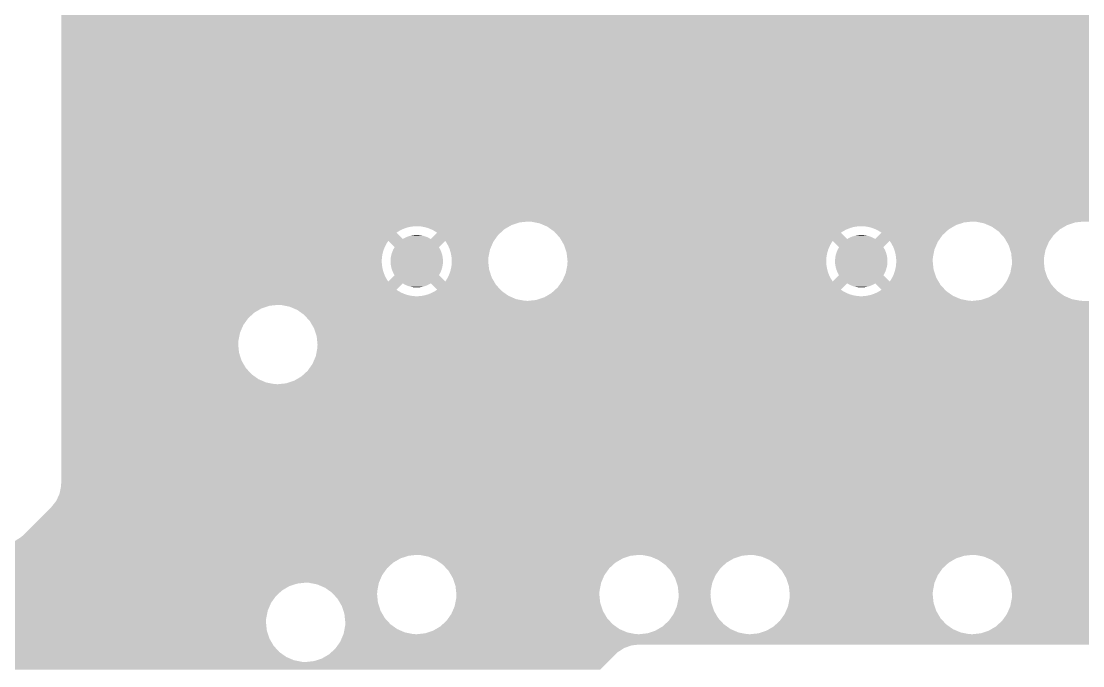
# Model space of a CAD drawing. Extents: x 295 to 953, y 10 to 290.
# Drawn here: x 614.19 to 642.09, y 167.41 to 184.35 of the extents above; entities that cross this region are included whole.
import ezdxf

# ---------------------------------------------------------------- set-up
doc = ezdxf.new("R2010")
doc.units = 0
doc.header["$LTSCALE"] = 5
doc.header["$MEASUREMENT"] = 0
doc.layers.add('PWR', color=7, linetype='CONTINUOUS')

msp = doc.modelspace()

# ---------------------------------------------------------------- linework, layer by layer
at = {"layer": 'PWR'}
for points in [[(615.24, 179.087), (615.24, 185.034), (677.019, 179.087), (677.019, 185.034)], [(615.24, 179.064), (615.24, 179.087), (627.289, 179.064), (627.508, 179.087)], [(615.24, 178.995), (615.24, 179.064), (627.08, 178.995), (627.289, 179.064)], [(615.24, 178.964), (615.24, 178.995), (627.027, 178.964), (627.08, 178.995)], [(615.24, 178.96), (615.24, 178.964), (624.502, 178.96), (624.567, 178.964)], [(615.24, 178.952), (615.24, 178.96), (624.437, 178.952), (624.502, 178.96)], [(615.24, 178.939), (615.24, 178.952), (624.372, 178.939), (624.437, 178.952)], [(615.24, 178.921), (615.24, 178.939), (624.309, 178.921), (624.372, 178.939)], [(615.24, 178.899), (615.24, 178.921), (624.248, 178.899), (624.309, 178.921)], [(615.24, 178.873), (615.24, 178.899), (624.187, 178.873), (624.248, 178.899)], [(615.24, 178.842), (615.24, 178.873), (624.129, 178.842), (624.187, 178.873)], [(624.633, 178.963), (624.567, 178.964), (627.026, 178.963), (627.027, 178.964)], [(624.698, 178.958), (624.633, 178.963), (627.016, 178.958), (627.026, 178.963)], [(624.763, 178.947), (624.698, 178.958), (626.999, 178.947), (627.016, 178.958)], [(624.827, 178.933), (624.763, 178.947), (626.973, 178.933), (626.999, 178.947)], [(624.889, 178.913), (624.827, 178.933), (626.94, 178.913), (626.973, 178.933)], [(624.95, 178.89), (624.889, 178.913), (626.9, 178.89), (626.94, 178.913)], [(624.963, 178.884), (624.95, 178.89), (626.889, 178.884), (626.9, 178.89)], [(625.01, 178.862), (624.963, 178.884), (626.865, 178.862), (626.889, 178.884)], [(627.6, 179.083), (627.508, 179.087), (639.154, 179.083), (639.192, 179.087)], [(627.698, 179.064), (627.6, 179.083), (638.973, 179.064), (639.154, 179.083)], [(627.816, 179.04), (627.698, 179.064), (638.902, 179.04), (638.973, 179.064)], [(627.923, 178.995), (627.816, 179.04), (638.764, 178.995), (638.902, 179.04)], [(627.994, 178.964), (627.923, 178.995), (638.711, 178.964), (638.764, 178.995)], [(628.003, 178.96), (627.994, 178.964), (636.186, 178.96), (636.251, 178.964)], [(628.019, 178.953), (628.003, 178.96), (636.132, 178.953), (636.186, 178.96)], [(628.021, 178.952), (628.019, 178.953), (636.121, 178.952), (636.132, 178.953)], [(628.039, 178.939), (628.021, 178.952), (636.056, 178.939), (636.121, 178.952)], [(628.064, 178.921), (628.039, 178.939), (635.993, 178.921), (636.056, 178.939)], [(628.095, 178.899), (628.064, 178.921), (635.932, 178.899), (635.993, 178.921)], [(628.132, 178.873), (628.095, 178.899), (635.871, 178.873), (635.932, 178.899)], [(628.175, 178.842), (628.132, 178.873), (635.813, 178.842), (635.871, 178.873)], [(636.317, 178.963), (636.251, 178.964), (638.71, 178.963), (638.711, 178.964)], [(636.382, 178.958), (636.317, 178.963), (638.7, 178.958), (638.71, 178.963)], [(636.447, 178.947), (636.382, 178.958), (638.683, 178.947), (638.7, 178.958)], [(636.511, 178.933), (636.447, 178.947), (638.657, 178.933), (638.683, 178.947)], [(636.573, 178.913), (636.511, 178.933), (638.624, 178.913), (638.657, 178.933)], [(636.634, 178.89), (636.573, 178.913), (638.584, 178.89), (638.624, 178.913)], [(636.647, 178.884), (636.634, 178.89), (638.573, 178.884), (638.584, 178.89)], [(636.694, 178.862), (636.647, 178.884), (638.549, 178.862), (638.573, 178.884)], [(639.284, 179.083), (639.192, 179.087), (642.075, 179.083), (642.113, 179.087)], [(639.382, 179.064), (639.284, 179.083), (641.894, 179.064), (642.075, 179.083)], [(639.5, 179.04), (639.382, 179.064), (641.823, 179.04), (641.894, 179.064)], [(639.607, 178.995), (639.5, 179.04), (641.685, 178.995), (641.823, 179.04)], [(639.703, 178.953), (639.607, 178.995), (641.614, 178.953), (641.685, 178.995)], [(639.801, 178.884), (639.703, 178.953), (641.494, 178.884), (641.614, 178.953)], [(639.883, 178.826), (639.801, 178.884), (641.431, 178.826), (641.494, 178.884)], [(615.24, 178.808), (615.24, 178.842), (624.074, 178.808), (624.129, 178.842)], [(615.24, 178.793), (615.24, 178.808), (624.053, 178.793), (624.074, 178.808)], [(615.24, 178.627), (615.24, 178.793), (624.219, 178.627), (624.053, 178.793)], [(615.24, 178.579), (615.24, 178.627), (626.616, 178.579), (626.65, 178.627)], [(624.219, 178.627), (624.252, 178.647), (624.955, 178.627), (624.921, 178.647)], [(624.252, 178.647), (624.27, 178.655), (624.921, 178.647), (624.906, 178.655)], [(624.27, 178.655), (624.303, 178.672), (624.906, 178.655), (624.87, 178.672)], [(624.303, 178.672), (624.321, 178.68), (624.87, 178.672), (624.855, 178.68)], [(624.321, 178.68), (624.356, 178.694), (624.855, 178.68), (624.817, 178.694)], [(624.356, 178.694), (624.375, 178.699), (624.817, 178.694), (624.802, 178.699)], [(624.375, 178.699), (624.41, 178.71), (624.802, 178.699), (624.763, 178.71)], [(624.41, 178.71), (624.43, 178.715), (624.763, 178.71), (624.747, 178.715)], [(624.43, 178.715), (624.465, 178.723), (624.747, 178.715), (624.707, 178.723)], [(624.465, 178.723), (624.487, 178.726), (624.707, 178.723), (624.691, 178.726)], [(624.487, 178.726), (624.522, 178.73), (624.691, 178.726), (624.648, 178.73)], [(624.522, 178.73), (624.549, 178.732), (624.648, 178.73), (624.635, 178.732)], [(624.549, 178.732), (624.578, 178.734), (624.635, 178.732), (624.578, 178.734)], [(624.955, 178.627), (625.063, 178.735), (626.65, 178.627), (626.727, 178.735)], [(625.067, 178.829), (625.01, 178.862), (626.83, 178.829), (626.865, 178.862)], [(625.063, 178.735), (625.122, 178.793), (626.727, 178.735), (626.791, 178.793)], [(625.122, 178.793), (625.067, 178.829), (626.791, 178.793), (626.83, 178.829)], [(628.199, 178.826), (628.175, 178.842), (635.787, 178.826), (635.813, 178.842)], [(628.215, 178.808), (628.199, 178.826), (635.758, 178.808), (635.787, 178.826)], [(628.228, 178.793), (628.215, 178.808), (635.737, 178.793), (635.758, 178.808)], [(628.348, 178.663), (628.228, 178.793), (635.867, 178.663), (635.737, 178.793)], [(628.369, 178.627), (628.348, 178.663), (635.903, 178.627), (635.867, 178.663)], [(628.397, 178.579), (628.369, 178.627), (638.3, 178.579), (638.334, 178.627)], [(635.903, 178.627), (635.936, 178.647), (636.639, 178.627), (636.605, 178.647)], [(635.936, 178.647), (635.954, 178.655), (636.605, 178.647), (636.59, 178.655)], [(635.954, 178.655), (635.987, 178.672), (636.59, 178.655), (636.554, 178.672)], [(635.987, 178.672), (636.005, 178.68), (636.554, 178.672), (636.539, 178.68)], [(636.005, 178.68), (636.04, 178.694), (636.539, 178.68), (636.501, 178.694)], [(636.04, 178.694), (636.059, 178.699), (636.501, 178.694), (636.486, 178.699)], [(636.059, 178.699), (636.094, 178.71), (636.486, 178.699), (636.447, 178.71)], [(636.094, 178.71), (636.114, 178.715), (636.447, 178.71), (636.431, 178.715)], [(636.114, 178.715), (636.149, 178.723), (636.431, 178.715), (636.391, 178.723)], [(636.149, 178.723), (636.171, 178.726), (636.391, 178.723), (636.375, 178.726)], [(636.171, 178.726), (636.206, 178.73), (636.375, 178.726), (636.332, 178.73)], [(636.206, 178.73), (636.233, 178.732), (636.332, 178.73), (636.319, 178.732)], [(636.233, 178.732), (636.262, 178.734), (636.319, 178.732), (636.262, 178.734)], [(636.639, 178.627), (636.747, 178.735), (638.334, 178.627), (638.411, 178.735)], [(636.751, 178.829), (636.694, 178.862), (638.514, 178.829), (638.549, 178.862)], [(636.747, 178.735), (636.806, 178.793), (638.411, 178.735), (638.475, 178.793)], [(636.806, 178.793), (636.751, 178.829), (638.475, 178.793), (638.514, 178.829)], [(639.966, 178.735), (639.883, 178.826), (641.332, 178.735), (641.431, 178.826)], [(640.032, 178.663), (639.966, 178.735), (641.281, 178.663), (641.332, 178.735)], [(640.095, 178.555), (640.032, 178.663), (641.204, 178.555), (641.281, 178.663)], [(615.24, 178.524), (615.24, 178.579), (623.802, 178.524), (623.838, 178.579)], [(615.24, 178.467), (615.24, 178.524), (623.77, 178.467), (623.802, 178.524)], [(615.24, 178.407), (615.24, 178.467), (623.742, 178.407), (623.77, 178.467)], [(615.24, 178.346), (615.24, 178.407), (623.718, 178.346), (623.742, 178.407)], [(615.24, 178.284), (615.24, 178.346), (623.699, 178.284), (623.718, 178.346)], [(624.004, 178.412), (623.838, 178.579), (625.17, 178.412), (625.336, 178.579)], [(623.935, 178.267), (623.952, 178.312), (625.24, 178.267), (625.222, 178.312)], [(623.952, 178.312), (623.956, 178.32), (625.222, 178.312), (625.219, 178.32)], [(623.956, 178.32), (623.976, 178.363), (625.219, 178.32), (625.198, 178.363)], [(623.976, 178.363), (623.981, 178.371), (625.198, 178.363), (625.194, 178.371)], [(623.981, 178.371), (624.004, 178.412), (625.194, 178.371), (625.17, 178.412)], [(625.352, 178.555), (625.336, 178.579), (626.599, 178.555), (626.616, 178.579)], [(625.362, 178.541), (625.352, 178.555), (626.593, 178.541), (626.599, 178.555)], [(625.395, 178.484), (625.362, 178.541), (626.569, 178.484), (626.593, 178.541)], [(625.425, 178.426), (625.395, 178.484), (626.544, 178.426), (626.569, 178.484)], [(625.45, 178.365), (625.425, 178.426), (626.518, 178.365), (626.544, 178.426)], [(625.454, 178.352), (625.45, 178.365), (626.512, 178.352), (626.518, 178.365)], [(625.47, 178.303), (625.454, 178.352), (626.502, 178.303), (626.512, 178.352)], [(628.429, 178.524), (628.397, 178.579), (635.486, 178.524), (635.522, 178.579)], [(628.459, 178.473), (628.429, 178.524), (635.457, 178.473), (635.486, 178.524)], [(628.461, 178.467), (628.459, 178.473), (635.454, 178.467), (635.457, 178.473)], [(628.48, 178.407), (628.461, 178.467), (635.426, 178.407), (635.454, 178.467)], [(628.501, 178.346), (628.48, 178.407), (635.402, 178.346), (635.426, 178.407)], [(628.521, 178.284), (628.501, 178.346), (635.383, 178.284), (635.402, 178.346)], [(635.688, 178.412), (635.522, 178.579), (636.854, 178.412), (637.02, 178.579)], [(635.619, 178.267), (635.636, 178.312), (636.924, 178.267), (636.906, 178.312)], [(635.636, 178.312), (635.64, 178.32), (636.906, 178.312), (636.903, 178.32)], [(635.64, 178.32), (635.66, 178.363), (636.903, 178.32), (636.882, 178.363)], [(635.66, 178.363), (635.665, 178.371), (636.882, 178.363), (636.878, 178.371)], [(635.665, 178.371), (635.688, 178.412), (636.878, 178.371), (636.854, 178.412)], [(637.036, 178.555), (637.02, 178.579), (638.283, 178.555), (638.3, 178.579)], [(637.046, 178.541), (637.036, 178.555), (638.277, 178.541), (638.283, 178.555)], [(637.079, 178.484), (637.046, 178.541), (638.253, 178.484), (638.277, 178.541)], [(637.109, 178.426), (637.079, 178.484), (638.228, 178.426), (638.253, 178.484)], [(637.134, 178.365), (637.109, 178.426), (638.202, 178.365), (638.228, 178.426)], [(637.138, 178.352), (637.134, 178.365), (638.196, 178.352), (638.202, 178.365)], [(637.154, 178.303), (637.138, 178.352), (638.186, 178.303), (638.196, 178.352)], [(640.143, 178.473), (640.095, 178.555), (641.169, 178.473), (641.204, 178.555)], [(640.183, 178.352), (640.143, 178.473), (641.117, 178.352), (641.169, 178.473)], [(640.212, 178.263), (640.183, 178.352), (641.1, 178.263), (641.117, 178.352)], [(615.24, 178.22), (615.24, 178.284), (623.684, 178.22), (623.699, 178.284)], [(615.24, 178.155), (615.24, 178.22), (623.674, 178.155), (623.684, 178.22)], [(615.24, 178.09), (615.24, 178.155), (623.668, 178.09), (623.674, 178.155)], [(615.24, 178.024), (615.24, 178.09), (623.667, 178.024), (623.668, 178.09)], [(623.898, 178.044), (623.9, 178.092), (625.277, 178.044), (625.275, 178.092)], [(623.9, 177.997), (623.898, 178.044), (625.275, 177.997), (625.277, 178.044)], [(623.9, 178.092), (623.901, 178.101), (625.275, 178.092), (625.274, 178.101)], [(623.901, 178.101), (623.906, 178.148), (625.274, 178.101), (625.268, 178.148)], [(623.906, 178.148), (623.908, 178.157), (625.268, 178.148), (625.267, 178.157)], [(623.908, 178.157), (623.917, 178.204), (625.267, 178.157), (625.258, 178.204)], [(623.917, 178.204), (623.919, 178.213), (625.258, 178.204), (625.256, 178.213)], [(623.919, 178.213), (623.932, 178.259), (625.256, 178.213), (625.242, 178.259)], [(623.932, 178.259), (623.935, 178.267), (625.242, 178.259), (625.24, 178.267)], [(625.486, 178.239), (625.47, 178.303), (626.49, 178.239), (626.502, 178.303)], [(625.498, 178.175), (625.486, 178.239), (626.477, 178.175), (626.49, 178.239)], [(625.502, 178.136), (625.498, 178.175), (626.47, 178.136), (626.477, 178.175)], [(625.505, 178.11), (625.502, 178.136), (626.468, 178.11), (626.47, 178.136)], [(625.507, 178.044), (625.505, 178.11), (626.466, 178.044), (626.468, 178.11)], [(625.506, 177.999), (625.507, 178.044), (626.47, 177.999), (626.466, 178.044)], [(628.528, 178.263), (628.521, 178.284), (635.378, 178.263), (635.383, 178.284)], [(628.532, 178.22), (628.528, 178.263), (635.368, 178.22), (635.378, 178.263)], [(628.539, 178.155), (628.532, 178.22), (635.358, 178.155), (635.368, 178.22)], [(628.546, 178.09), (628.539, 178.155), (635.352, 178.09), (635.358, 178.155)], [(628.551, 178.044), (628.546, 178.09), (635.352, 178.044), (635.352, 178.09)], [(628.55, 178.024), (628.551, 178.044), (635.351, 178.024), (635.352, 178.044)], [(635.582, 178.044), (635.584, 178.092), (636.961, 178.044), (636.959, 178.092)], [(635.584, 177.997), (635.582, 178.044), (636.959, 177.997), (636.961, 178.044)], [(635.584, 178.092), (635.585, 178.101), (636.959, 178.092), (636.958, 178.101)], [(635.585, 178.101), (635.59, 178.148), (636.958, 178.101), (636.952, 178.148)], [(635.59, 178.148), (635.592, 178.157), (636.952, 178.148), (636.951, 178.157)], [(635.592, 178.157), (635.601, 178.204), (636.951, 178.157), (636.942, 178.204)], [(635.601, 178.204), (635.603, 178.213), (636.942, 178.204), (636.94, 178.213)], [(635.603, 178.213), (635.616, 178.259), (636.94, 178.213), (636.926, 178.259)], [(635.616, 178.259), (635.619, 178.267), (636.926, 178.259), (636.924, 178.267)], [(637.17, 178.239), (637.154, 178.303), (638.174, 178.239), (638.186, 178.303)], [(637.182, 178.175), (637.17, 178.239), (638.161, 178.175), (638.174, 178.239)], [(637.186, 178.136), (637.182, 178.175), (638.154, 178.136), (638.161, 178.175)], [(637.189, 178.11), (637.186, 178.136), (638.152, 178.11), (638.154, 178.136)], [(637.191, 178.044), (637.189, 178.11), (638.15, 178.044), (638.152, 178.11)], [(637.19, 177.999), (637.191, 178.044), (638.154, 177.999), (638.15, 178.044)], [(640.225, 178.136), (640.212, 178.263), (641.075, 178.136), (641.1, 178.263)], [(640.235, 178.044), (640.225, 178.136), (641.071, 178.044), (641.075, 178.136)], [(640.231, 177.952), (640.235, 178.044), (641.08, 177.952), (641.071, 178.044)], [(615.24, 177.959), (615.24, 178.024), (623.671, 177.959), (623.667, 178.024)], [(615.24, 177.894), (615.24, 177.959), (623.68, 177.894), (623.671, 177.959)], [(615.24, 177.829), (615.24, 177.894), (623.693, 177.829), (623.68, 177.894)], [(615.24, 177.766), (615.24, 177.829), (623.71, 177.766), (623.693, 177.829)], [(615.24, 177.704), (615.24, 177.766), (623.732, 177.704), (623.71, 177.766)], [(623.9, 177.988), (623.9, 177.997), (625.274, 177.988), (625.275, 177.997)], [(623.906, 177.94), (623.9, 177.988), (625.269, 177.94), (625.274, 177.988)], [(623.907, 177.931), (623.906, 177.94), (625.267, 177.931), (625.269, 177.94)], [(623.917, 177.885), (623.907, 177.931), (625.258, 177.885), (625.267, 177.931)], [(623.919, 177.876), (623.917, 177.885), (625.255, 177.876), (625.258, 177.885)], [(623.932, 177.83), (623.919, 177.876), (625.242, 177.83), (625.255, 177.876)], [(623.935, 177.821), (623.932, 177.83), (625.239, 177.821), (625.242, 177.83)], [(623.952, 177.777), (623.935, 177.821), (625.223, 177.777), (625.239, 177.821)], [(623.956, 177.768), (623.952, 177.777), (625.219, 177.768), (625.223, 177.777)], [(623.976, 177.725), (623.956, 177.768), (625.198, 177.725), (625.219, 177.768)], [(625.456, 177.742), (625.476, 177.805), (626.516, 177.742), (626.495, 177.805)], [(625.476, 177.805), (625.48, 177.825), (626.495, 177.805), (626.489, 177.825)], [(625.48, 177.825), (625.491, 177.869), (626.489, 177.825), (626.484, 177.869)], [(625.491, 177.869), (625.501, 177.934), (626.484, 177.869), (626.477, 177.934)], [(625.501, 177.934), (625.506, 177.999), (626.477, 177.934), (626.47, 177.999)], [(628.505, 177.736), (628.51, 177.766), (635.405, 177.736), (635.394, 177.766)], [(628.51, 177.766), (628.523, 177.829), (635.394, 177.766), (635.377, 177.829)], [(628.523, 177.829), (628.535, 177.894), (635.377, 177.829), (635.364, 177.894)], [(628.535, 177.894), (628.547, 177.952), (635.364, 177.894), (635.356, 177.952)], [(628.547, 177.959), (628.55, 178.024), (635.355, 177.959), (635.351, 178.024)], [(628.547, 177.952), (628.547, 177.959), (635.356, 177.952), (635.355, 177.959)], [(635.584, 177.988), (635.584, 177.997), (636.958, 177.988), (636.959, 177.997)], [(635.59, 177.94), (635.584, 177.988), (636.953, 177.94), (636.958, 177.988)], [(635.591, 177.931), (635.59, 177.94), (636.951, 177.931), (636.953, 177.94)], [(635.601, 177.885), (635.591, 177.931), (636.942, 177.885), (636.951, 177.931)], [(635.603, 177.876), (635.601, 177.885), (636.939, 177.876), (636.942, 177.885)], [(635.616, 177.83), (635.603, 177.876), (636.926, 177.83), (636.939, 177.876)], [(635.619, 177.821), (635.616, 177.83), (636.923, 177.821), (636.926, 177.83)], [(635.636, 177.777), (635.619, 177.821), (636.907, 177.777), (636.923, 177.821)], [(635.64, 177.768), (635.636, 177.777), (636.903, 177.768), (636.907, 177.777)], [(635.66, 177.725), (635.64, 177.768), (636.882, 177.725), (636.903, 177.768)], [(637.14, 177.742), (637.16, 177.805), (638.2, 177.742), (638.179, 177.805)], [(637.16, 177.805), (637.164, 177.825), (638.179, 177.805), (638.173, 177.825)], [(637.164, 177.825), (637.175, 177.869), (638.173, 177.825), (638.168, 177.869)], [(637.175, 177.869), (637.185, 177.934), (638.168, 177.869), (638.161, 177.934)], [(637.185, 177.934), (637.19, 177.999), (638.161, 177.934), (638.154, 177.999)], [(640.189, 177.736), (640.206, 177.825), (641.123, 177.736), (641.094, 177.825)], [(640.206, 177.825), (640.231, 177.952), (641.094, 177.825), (641.08, 177.952)], [(615.24, 177.644), (615.24, 177.704), (623.759, 177.644), (623.732, 177.704)], [(615.24, 177.586), (615.24, 177.644), (623.789, 177.586), (623.759, 177.644)], [(615.24, 177.531), (615.24, 177.586), (623.824, 177.531), (623.789, 177.586)], [(615.24, 177.51), (615.24, 177.531), (623.838, 177.51), (623.824, 177.531)], [(615.24, 177.461), (615.24, 177.51), (626.648, 177.461), (626.62, 177.51)], [(623.838, 177.51), (624.004, 177.676), (625.336, 177.51), (625.17, 177.676)], [(623.98, 177.717), (623.976, 177.725), (625.194, 177.717), (625.198, 177.725)], [(624.004, 177.676), (623.98, 177.717), (625.17, 177.676), (625.194, 177.717)], [(625.336, 177.51), (625.373, 177.565), (626.62, 177.51), (626.587, 177.565)], [(625.373, 177.565), (625.401, 177.616), (626.587, 177.565), (626.558, 177.616)], [(625.401, 177.616), (625.405, 177.622), (626.558, 177.616), (626.556, 177.622)], [(625.405, 177.622), (625.433, 177.681), (626.556, 177.622), (626.536, 177.681)], [(625.433, 177.681), (625.456, 177.742), (626.536, 177.681), (626.516, 177.742)], [(628.366, 177.461), (628.401, 177.51), (638.332, 177.461), (638.304, 177.51)], [(628.401, 177.51), (628.415, 177.531), (635.522, 177.51), (635.508, 177.531)], [(628.415, 177.531), (628.417, 177.534), (635.508, 177.531), (635.506, 177.534)], [(628.417, 177.534), (628.44, 177.586), (635.506, 177.534), (635.473, 177.586)], [(628.44, 177.586), (628.465, 177.644), (635.473, 177.586), (635.443, 177.644)], [(628.465, 177.644), (628.491, 177.704), (635.443, 177.644), (635.416, 177.704)], [(628.491, 177.704), (628.505, 177.736), (635.416, 177.704), (635.405, 177.736)], [(635.522, 177.51), (635.688, 177.676), (637.02, 177.51), (636.854, 177.676)], [(635.664, 177.717), (635.66, 177.725), (636.878, 177.717), (636.882, 177.725)], [(635.688, 177.676), (635.664, 177.717), (636.854, 177.676), (636.878, 177.717)], [(637.02, 177.51), (637.057, 177.565), (638.304, 177.51), (638.271, 177.565)], [(637.057, 177.565), (637.085, 177.616), (638.271, 177.565), (638.242, 177.616)], [(637.085, 177.616), (637.089, 177.622), (638.242, 177.616), (638.24, 177.622)], [(637.089, 177.622), (637.117, 177.681), (638.24, 177.622), (638.22, 177.681)], [(637.117, 177.681), (637.14, 177.742), (638.22, 177.681), (638.2, 177.742)], [(640.025, 177.425), (640.101, 177.534), (641.274, 177.425), (641.211, 177.534)], [(640.101, 177.534), (640.137, 177.616), (641.211, 177.534), (641.163, 177.616)], [(640.137, 177.616), (640.189, 177.736), (641.163, 177.616), (641.123, 177.736)], [(615.24, 177.295), (615.24, 177.461), (624.053, 177.295), (624.219, 177.461)], [(615.24, 177.259), (615.24, 177.295), (624.108, 177.259), (624.053, 177.295)], [(615.24, 177.227), (615.24, 177.259), (624.165, 177.227), (624.108, 177.259)], [(615.24, 177.199), (615.24, 177.227), (624.224, 177.199), (624.165, 177.227)], [(615.24, 177.175), (615.24, 177.199), (624.285, 177.175), (624.224, 177.199)], [(624.253, 177.442), (624.219, 177.461), (624.922, 177.442), (624.955, 177.461)], [(624.268, 177.433), (624.253, 177.442), (624.905, 177.433), (624.922, 177.442)], [(624.304, 177.416), (624.268, 177.433), (624.871, 177.416), (624.905, 177.433)], [(624.32, 177.409), (624.304, 177.416), (624.853, 177.409), (624.871, 177.416)], [(624.357, 177.395), (624.32, 177.409), (624.819, 177.395), (624.853, 177.409)], [(624.373, 177.389), (624.357, 177.395), (624.8, 177.389), (624.819, 177.395)], [(624.412, 177.378), (624.373, 177.389), (624.765, 177.378), (624.8, 177.389)], [(624.428, 177.374), (624.412, 177.378), (624.745, 177.374), (624.765, 177.378)], [(624.468, 177.366), (624.428, 177.374), (624.709, 177.366), (624.745, 177.374)], [(624.483, 177.363), (624.468, 177.366), (624.688, 177.363), (624.709, 177.366)], [(624.526, 177.358), (624.483, 177.363), (624.653, 177.358), (624.688, 177.363)], [(624.54, 177.357), (624.526, 177.358), (624.626, 177.357), (624.653, 177.358)], [(624.596, 177.355), (624.54, 177.357), (624.596, 177.355), (624.626, 177.357)], [(624.927, 177.189), (624.987, 177.216), (626.921, 177.189), (626.884, 177.216)], [(624.991, 177.425), (624.955, 177.461), (626.669, 177.425), (626.648, 177.461)], [(624.987, 177.216), (625.045, 177.246), (626.884, 177.216), (626.841, 177.246)], [(625.122, 177.295), (624.991, 177.425), (626.788, 177.295), (626.669, 177.425)], [(625.045, 177.246), (625.072, 177.263), (626.841, 177.246), (626.818, 177.263)], [(625.072, 177.263), (625.101, 177.281), (626.818, 177.263), (626.801, 177.281)], [(625.101, 177.281), (625.122, 177.295), (626.801, 177.281), (626.788, 177.295)], [(628.076, 177.175), (628.117, 177.199), (635.969, 177.175), (635.908, 177.199)], [(628.117, 177.199), (628.127, 177.205), (635.908, 177.199), (635.895, 177.205)], [(628.127, 177.205), (628.151, 177.227), (635.895, 177.205), (635.849, 177.227)], [(628.151, 177.227), (628.186, 177.259), (635.849, 177.227), (635.792, 177.259)], [(628.186, 177.259), (628.226, 177.295), (635.792, 177.259), (635.737, 177.295)], [(628.226, 177.295), (628.29, 177.354), (635.737, 177.295), (635.796, 177.354)], [(628.29, 177.354), (628.366, 177.461), (635.796, 177.354), (635.903, 177.461)], [(635.937, 177.442), (635.903, 177.461), (636.606, 177.442), (636.639, 177.461)], [(635.952, 177.433), (635.937, 177.442), (636.589, 177.433), (636.606, 177.442)], [(635.988, 177.416), (635.952, 177.433), (636.555, 177.416), (636.589, 177.433)], [(636.004, 177.409), (635.988, 177.416), (636.537, 177.409), (636.555, 177.416)], [(636.041, 177.395), (636.004, 177.409), (636.503, 177.395), (636.537, 177.409)], [(636.057, 177.389), (636.041, 177.395), (636.484, 177.389), (636.503, 177.395)], [(636.096, 177.378), (636.057, 177.389), (636.449, 177.378), (636.484, 177.389)], [(636.112, 177.374), (636.096, 177.378), (636.429, 177.374), (636.449, 177.378)], [(636.152, 177.366), (636.112, 177.374), (636.393, 177.366), (636.429, 177.374)], [(636.167, 177.363), (636.152, 177.366), (636.372, 177.363), (636.393, 177.366)], [(636.21, 177.358), (636.167, 177.363), (636.337, 177.358), (636.372, 177.363)], [(636.224, 177.357), (636.21, 177.358), (636.31, 177.357), (636.337, 177.358)], [(636.28, 177.355), (636.224, 177.357), (636.28, 177.355), (636.31, 177.357)], [(636.611, 177.189), (636.671, 177.216), (638.605, 177.189), (638.568, 177.216)], [(636.675, 177.425), (636.639, 177.461), (638.353, 177.425), (638.332, 177.461)], [(636.671, 177.216), (636.729, 177.246), (638.568, 177.216), (638.525, 177.246)], [(636.806, 177.295), (636.675, 177.425), (638.472, 177.295), (638.353, 177.425)], [(636.729, 177.246), (636.756, 177.263), (638.525, 177.246), (638.502, 177.263)], [(636.756, 177.263), (636.785, 177.281), (638.502, 177.263), (638.485, 177.281)], [(636.785, 177.281), (636.806, 177.295), (638.485, 177.281), (638.472, 177.295)], [(639.692, 177.135), (639.811, 177.205), (641.603, 177.135), (641.504, 177.205)], [(639.811, 177.205), (639.874, 177.263), (641.504, 177.205), (641.423, 177.263)], [(639.874, 177.263), (639.974, 177.354), (641.423, 177.263), (641.339, 177.354)], [(639.974, 177.354), (640.025, 177.425), (641.339, 177.354), (641.274, 177.425)], [(615.24, 177.156), (615.24, 177.175), (624.348, 177.156), (624.285, 177.175)], [(615.24, 177.141), (615.24, 177.156), (624.412, 177.141), (624.348, 177.156)], [(615.24, 177.131), (615.24, 177.141), (624.477, 177.131), (624.412, 177.141)], [(615.24, 177.125), (615.24, 177.131), (624.542, 177.125), (624.477, 177.131)], [(615.24, 177.124), (615.24, 177.125), (624.607, 177.124), (624.542, 177.125)], [(615.24, 177.048), (615.24, 177.124), (627.2, 177.048), (627.023, 177.124)], [(615.24, 177.006), (615.24, 177.048), (627.416, 177.006), (627.2, 177.048)], [(615.24, 177.001), (615.24, 177.006), (627.508, 177.001), (627.416, 177.006)], [(615.24, 176.896), (615.24, 177.001), (677.019, 176.896), (677.019, 177.001)], [(624.607, 177.124), (624.673, 177.128), (627.023, 177.124), (627.014, 177.128)], [(624.673, 177.128), (624.726, 177.135), (627.014, 177.128), (626.998, 177.135)], [(624.726, 177.135), (624.738, 177.137), (626.998, 177.135), (626.996, 177.137)], [(624.738, 177.137), (624.802, 177.15), (626.996, 177.137), (626.977, 177.15)], [(624.802, 177.15), (624.865, 177.167), (626.977, 177.15), (626.952, 177.167)], [(624.865, 177.167), (624.927, 177.189), (626.952, 177.167), (626.921, 177.189)], [(627.508, 177.001), (627.546, 177.006), (639.192, 177.001), (639.1, 177.006)], [(627.546, 177.006), (627.728, 177.025), (639.1, 177.006), (639.003, 177.025)], [(627.728, 177.025), (627.798, 177.048), (639.003, 177.025), (638.884, 177.048)], [(627.798, 177.048), (627.937, 177.094), (638.884, 177.048), (638.778, 177.094)], [(627.937, 177.094), (627.989, 177.124), (638.778, 177.094), (638.707, 177.124)], [(627.989, 177.124), (627.991, 177.125), (636.291, 177.124), (636.226, 177.125)], [(627.991, 177.125), (628.001, 177.131), (636.226, 177.125), (636.161, 177.131)], [(628.001, 177.131), (628.018, 177.141), (636.161, 177.131), (636.096, 177.141)], [(628.018, 177.141), (628.043, 177.156), (636.096, 177.141), (636.032, 177.156)], [(628.043, 177.156), (628.076, 177.175), (636.032, 177.156), (635.969, 177.175)], [(636.291, 177.124), (636.357, 177.128), (638.707, 177.124), (638.698, 177.128)], [(636.357, 177.128), (636.41, 177.135), (638.698, 177.128), (638.682, 177.135)], [(636.41, 177.135), (636.422, 177.137), (638.682, 177.135), (638.68, 177.137)], [(636.422, 177.137), (636.486, 177.15), (638.68, 177.137), (638.661, 177.15)], [(636.486, 177.15), (636.549, 177.167), (638.661, 177.15), (638.636, 177.167)], [(636.549, 177.167), (636.611, 177.189), (638.636, 177.167), (638.605, 177.189)], [(639.192, 177.001), (639.23, 177.006), (642.113, 177.001), (642.021, 177.006)], [(639.23, 177.006), (639.412, 177.025), (642.021, 177.006), (641.924, 177.025)], [(639.412, 177.025), (639.482, 177.048), (641.924, 177.025), (641.805, 177.048)], [(639.482, 177.048), (639.621, 177.094), (641.805, 177.048), (641.699, 177.094)], [(639.621, 177.094), (639.692, 177.135), (641.699, 177.094), (641.603, 177.135)], [(615.24, 176.873), (615.24, 176.896), (620.717, 176.873), (620.936, 176.896)], [(615.24, 176.804), (615.24, 176.873), (620.507, 176.804), (620.717, 176.873)], [(615.24, 176.693), (615.24, 176.804), (620.317, 176.693), (620.507, 176.804)], [(615.24, 176.544), (615.24, 176.693), (620.155, 176.544), (620.317, 176.693)], [(621.028, 176.892), (620.936, 176.896), (677.019, 176.892), (677.019, 176.896)], [(621.244, 176.85), (621.028, 176.892), (677.019, 176.85), (677.019, 176.892)], [(621.447, 176.763), (621.244, 176.85), (677.019, 176.763), (677.019, 176.85)], [(621.626, 176.635), (621.447, 176.763), (677.019, 176.635), (677.019, 176.763)], [(621.775, 176.472), (621.626, 176.635), (677.019, 176.472), (677.019, 176.635)], [(615.24, 176.364), (615.24, 176.544), (620.027, 176.364), (620.155, 176.544)], [(615.24, 176.162), (615.24, 176.364), (619.94, 176.162), (620.027, 176.364)], [(621.887, 176.282), (621.775, 176.472), (677.019, 176.282), (677.019, 176.472)], [(615.24, 175.945), (615.24, 176.162), (619.897, 175.945), (619.94, 176.162)], [(621.956, 176.073), (621.887, 176.282), (677.019, 176.073), (677.019, 176.282)], [(615.24, 175.854), (615.24, 175.945), (619.893, 175.854), (619.897, 175.945)], [(615.24, 175.634), (615.24, 175.854), (619.917, 175.634), (619.893, 175.854)], [(621.979, 175.854), (621.956, 176.073), (677.019, 175.854), (677.019, 176.073)], [(621.975, 175.762), (621.979, 175.854), (677.019, 175.762), (677.019, 175.854)], [(615.24, 175.425), (615.24, 175.634), (619.985, 175.425), (619.917, 175.634)], [(621.845, 175.343), (621.932, 175.545), (677.019, 175.343), (677.019, 175.545)], [(621.932, 175.545), (621.975, 175.762), (677.019, 175.545), (677.019, 175.762)], [(615.24, 175.235), (615.24, 175.425), (620.097, 175.235), (619.985, 175.425)], [(621.718, 175.163), (621.845, 175.343), (677.019, 175.163), (677.019, 175.343)], [(615.24, 175.072), (615.24, 175.235), (620.246, 175.072), (620.097, 175.235)], [(615.24, 174.944), (615.24, 175.072), (620.425, 174.944), (620.246, 175.072)], [(621.365, 174.903), (621.555, 175.014), (677.019, 174.903), (677.019, 175.014)], [(621.555, 175.014), (621.718, 175.163), (677.019, 175.014), (677.019, 175.163)], [(615.24, 174.857), (615.24, 174.944), (620.628, 174.857), (620.425, 174.944)], [(615.24, 174.815), (615.24, 174.857), (620.844, 174.815), (620.628, 174.857)], [(615.24, 174.811), (615.24, 174.815), (620.936, 174.811), (620.844, 174.815)], [(615.24, 172.202), (615.24, 174.811), (677.019, 172.202), (677.019, 174.811)], [(620.936, 174.811), (621.155, 174.834), (677.019, 174.811), (677.019, 174.834)], [(621.155, 174.834), (621.365, 174.903), (677.019, 174.834), (677.019, 174.903)], [(615.236, 172.122), (615.24, 172.202), (677.019, 172.122), (677.019, 172.202)], [(615.109, 171.741), (615.195, 171.924), (677.019, 171.741), (677.019, 171.924)], [(615.195, 171.924), (615.236, 172.122), (677.019, 171.924), (677.019, 172.122)], [(614.983, 171.583), (615.109, 171.741), (677.019, 171.583), (677.019, 171.741)], [(614.253, 170.852), (614.983, 171.583), (677.019, 170.852), (677.019, 171.583)], [(614.024, 170.688), (614.194, 170.798), (677.019, 170.688), (677.019, 170.798)], [(614.194, 170.798), (614.253, 170.852), (677.019, 170.798), (677.019, 170.852)], [(603.544, 170.595), (603.544, 170.596), (677.019, 170.595), (677.019, 170.596)], [(603.63, 170.44), (603.544, 170.595), (677.019, 170.44), (677.019, 170.595)], [(613.634, 170.596), (613.834, 170.619), (677.019, 170.596), (677.019, 170.619)], [(613.834, 170.619), (614.024, 170.688), (677.019, 170.619), (677.019, 170.688)], [(603.669, 170.324), (603.63, 170.44), (677.019, 170.324), (677.019, 170.44)], [(603.676, 170.301), (603.669, 170.324), (624.368, 170.301), (624.587, 170.324)], [(603.699, 170.232), (603.676, 170.301), (624.159, 170.232), (624.368, 170.301)], [(603.699, 170.231), (603.699, 170.232), (624.157, 170.231), (624.159, 170.232)], [(603.711, 170.121), (603.699, 170.231), (623.968, 170.121), (624.157, 170.231)], [(624.679, 170.32), (624.587, 170.324), (630.391, 170.32), (630.429, 170.324)], [(624.777, 170.301), (624.679, 170.32), (630.21, 170.301), (630.391, 170.32)], [(624.895, 170.277), (624.777, 170.301), (630.139, 170.277), (630.21, 170.301)], [(625.002, 170.232), (624.895, 170.277), (630.001, 170.232), (630.139, 170.277)], [(625.098, 170.19), (625.002, 170.232), (629.93, 170.19), (630.001, 170.232)], [(630.521, 170.32), (630.429, 170.324), (633.312, 170.32), (633.35, 170.324)], [(630.619, 170.301), (630.521, 170.32), (633.131, 170.301), (633.312, 170.32)], [(630.737, 170.277), (630.619, 170.301), (633.06, 170.277), (633.131, 170.301)], [(630.844, 170.232), (630.737, 170.277), (632.922, 170.232), (633.06, 170.277)], [(630.94, 170.19), (630.844, 170.232), (632.851, 170.19), (632.922, 170.232)], [(633.442, 170.32), (633.35, 170.324), (639.154, 170.32), (639.192, 170.324)], [(633.54, 170.301), (633.442, 170.32), (638.973, 170.301), (639.154, 170.32)], [(633.658, 170.277), (633.54, 170.301), (638.902, 170.277), (638.973, 170.301)], [(633.765, 170.232), (633.658, 170.277), (638.764, 170.232), (638.902, 170.277)], [(633.861, 170.19), (633.765, 170.232), (638.693, 170.19), (638.764, 170.232)], [(639.284, 170.32), (639.192, 170.324), (644.996, 170.32), (645.034, 170.324)], [(639.382, 170.301), (639.284, 170.32), (644.815, 170.301), (644.996, 170.32)], [(639.5, 170.277), (639.382, 170.301), (644.744, 170.277), (644.815, 170.301)], [(639.607, 170.232), (639.5, 170.277), (644.606, 170.232), (644.744, 170.277)], [(639.703, 170.19), (639.607, 170.232), (644.535, 170.19), (644.606, 170.232)], [(603.723, 170.012), (603.711, 170.121), (623.849, 170.012), (623.968, 170.121)], [(603.719, 169.92), (603.721, 169.972), (623.769, 169.92), (623.806, 169.972)], [(603.721, 169.972), (603.723, 170.012), (623.806, 169.972), (623.849, 170.012)], [(625.196, 170.121), (625.098, 170.19), (629.81, 170.121), (629.93, 170.19)], [(625.278, 170.063), (625.196, 170.121), (629.747, 170.063), (629.81, 170.121)], [(625.361, 169.972), (625.278, 170.063), (629.648, 169.972), (629.747, 170.063)], [(625.427, 169.9), (625.361, 169.972), (629.597, 169.9), (629.648, 169.972)], [(631.038, 170.121), (630.94, 170.19), (632.731, 170.121), (632.851, 170.19)], [(631.12, 170.063), (631.038, 170.121), (632.668, 170.063), (632.731, 170.121)], [(631.203, 169.972), (631.12, 170.063), (632.569, 169.972), (632.668, 170.063)], [(631.269, 169.9), (631.203, 169.972), (632.518, 169.9), (632.569, 169.972)], [(633.959, 170.121), (633.861, 170.19), (638.573, 170.121), (638.693, 170.19)], [(634.041, 170.063), (633.959, 170.121), (638.51, 170.063), (638.573, 170.121)], [(634.124, 169.972), (634.041, 170.063), (638.411, 169.972), (638.51, 170.063)], [(634.19, 169.9), (634.124, 169.972), (638.36, 169.9), (638.411, 169.972)], [(639.801, 170.121), (639.703, 170.19), (644.415, 170.121), (644.535, 170.19)], [(639.883, 170.063), (639.801, 170.121), (644.352, 170.063), (644.415, 170.121)], [(639.966, 169.972), (639.883, 170.063), (644.253, 169.972), (644.352, 170.063)], [(640.032, 169.9), (639.966, 169.972), (644.202, 169.9), (644.253, 169.972)], [(603.629, 169.594), (603.676, 169.703), (623.593, 169.594), (623.64, 169.703)], [(603.676, 169.703), (603.693, 169.792), (623.64, 169.703), (623.678, 169.792)], [(603.693, 169.792), (603.719, 169.92), (623.678, 169.792), (623.769, 169.92)], [(625.49, 169.792), (625.427, 169.9), (629.52, 169.792), (629.597, 169.9)], [(625.538, 169.71), (625.49, 169.792), (629.485, 169.71), (629.52, 169.792)], [(625.578, 169.589), (625.538, 169.71), (629.433, 169.589), (629.485, 169.71)], [(631.332, 169.792), (631.269, 169.9), (632.441, 169.792), (632.518, 169.9)], [(631.38, 169.71), (631.332, 169.792), (632.406, 169.71), (632.441, 169.792)], [(631.42, 169.589), (631.38, 169.71), (632.354, 169.589), (632.406, 169.71)], [(634.253, 169.792), (634.19, 169.9), (638.283, 169.792), (638.36, 169.9)], [(634.301, 169.71), (634.253, 169.792), (638.248, 169.71), (638.283, 169.792)], [(634.341, 169.589), (634.301, 169.71), (638.196, 169.589), (638.248, 169.71)], [(640.095, 169.792), (640.032, 169.9), (644.125, 169.792), (644.202, 169.9)], [(640.143, 169.71), (640.095, 169.792), (644.09, 169.71), (644.125, 169.792)], [(640.183, 169.589), (640.143, 169.71), (644.038, 169.589), (644.09, 169.71)], [(603.461, 169.321), (603.51, 169.39), (620.972, 169.321), (621.047, 169.39)], [(603.51, 169.39), (603.589, 169.501), (621.047, 169.39), (621.236, 169.501)], [(603.589, 169.502), (603.619, 169.57), (621.238, 169.502), (621.447, 169.57)], [(603.589, 169.501), (603.589, 169.502), (621.236, 169.501), (621.238, 169.502)], [(603.619, 169.57), (603.629, 169.594), (621.447, 169.57), (621.666, 169.594)], [(621.758, 169.59), (621.666, 169.594), (623.591, 169.59), (623.593, 169.594)], [(621.76, 169.589), (621.758, 169.59), (623.591, 169.589), (623.591, 169.59)], [(621.974, 169.547), (621.76, 169.589), (623.583, 169.547), (623.591, 169.589)], [(622.177, 169.46), (621.974, 169.547), (623.566, 169.46), (623.583, 169.547)], [(622.3, 169.373), (622.177, 169.46), (623.549, 169.373), (623.566, 169.46)], [(625.607, 169.5), (625.578, 169.589), (629.416, 169.5), (629.433, 169.589)], [(625.62, 169.373), (625.607, 169.5), (629.391, 169.373), (629.416, 169.5)], [(631.449, 169.5), (631.42, 169.589), (632.337, 169.5), (632.354, 169.589)], [(631.462, 169.373), (631.449, 169.5), (632.312, 169.373), (632.337, 169.5)], [(634.37, 169.5), (634.341, 169.589), (638.179, 169.5), (638.196, 169.589)], [(634.383, 169.373), (634.37, 169.5), (638.154, 169.373), (638.179, 169.5)], [(640.212, 169.5), (640.183, 169.589), (644.021, 169.5), (644.038, 169.589)], [(640.225, 169.373), (640.212, 169.5), (643.996, 169.373), (644.021, 169.5)], [(603.11, 169.062), (603.299, 169.172), (620.757, 169.062), (620.836, 169.172)], [(603.299, 169.172), (603.374, 169.241), (620.836, 169.172), (620.885, 169.241)], [(603.374, 169.241), (603.461, 169.321), (620.885, 169.241), (620.972, 169.321)], [(622.357, 169.333), (622.3, 169.373), (623.547, 169.333), (623.549, 169.373)], [(622.404, 169.281), (622.357, 169.333), (623.545, 169.281), (623.547, 169.333)], [(622.506, 169.17), (622.404, 169.281), (623.556, 169.17), (623.545, 169.281)], [(622.569, 169.062), (622.506, 169.17), (623.568, 169.062), (623.556, 169.17)], [(625.601, 169.062), (625.626, 169.189), (629.41, 169.062), (629.396, 169.189)], [(625.63, 169.281), (625.62, 169.373), (629.387, 169.281), (629.391, 169.373)], [(625.626, 169.189), (625.63, 169.281), (629.396, 169.189), (629.387, 169.281)], [(631.443, 169.062), (631.468, 169.189), (632.331, 169.062), (632.317, 169.189)], [(631.472, 169.281), (631.462, 169.373), (632.308, 169.281), (632.312, 169.373)], [(631.468, 169.189), (631.472, 169.281), (632.317, 169.189), (632.308, 169.281)], [(634.364, 169.062), (634.389, 169.189), (638.173, 169.062), (638.159, 169.189)], [(634.393, 169.281), (634.383, 169.373), (638.15, 169.281), (638.154, 169.373)], [(634.389, 169.189), (634.393, 169.281), (638.159, 169.189), (638.15, 169.281)], [(640.206, 169.062), (640.231, 169.189), (644.015, 169.062), (644.001, 169.189)], [(640.235, 169.281), (640.225, 169.373), (643.992, 169.281), (643.996, 169.373)], [(640.231, 169.189), (640.235, 169.281), (644.001, 169.189), (643.992, 169.281)], [(567.847, 168.864), (567.892, 168.969), (620.672, 168.864), (620.717, 168.969)], [(600.581, 168.859), (600.489, 168.864), (620.67, 168.859), (620.672, 168.864)], [(600.797, 168.817), (600.583, 168.859), (620.662, 168.817), (620.67, 168.859)], [(602.68, 168.969), (602.899, 168.992), (620.717, 168.969), (620.727, 168.992)], [(602.899, 168.992), (603.108, 169.061), (620.727, 168.992), (620.757, 169.061)], [(603.108, 169.061), (603.11, 169.062), (620.757, 169.061), (620.757, 169.062)], [(622.617, 168.98), (622.569, 169.062), (623.595, 168.98), (623.568, 169.062)], [(622.659, 168.853), (622.617, 168.98), (623.637, 168.853), (623.595, 168.98)], [(622.686, 168.77), (622.659, 168.853), (623.685, 168.77), (623.637, 168.853)], [(625.496, 168.771), (625.532, 168.853), (629.527, 168.771), (629.479, 168.853)], [(625.532, 168.853), (625.584, 168.973), (629.479, 168.853), (629.439, 168.973)], [(625.584, 168.973), (625.601, 169.062), (629.439, 168.973), (629.41, 169.062)], [(631.338, 168.771), (631.374, 168.853), (632.448, 168.771), (632.4, 168.853)], [(631.374, 168.853), (631.426, 168.973), (632.4, 168.853), (632.36, 168.973)], [(631.426, 168.973), (631.443, 169.062), (632.36, 168.973), (632.331, 169.062)], [(634.259, 168.771), (634.295, 168.853), (638.29, 168.771), (638.242, 168.853)], [(634.295, 168.853), (634.347, 168.973), (638.242, 168.853), (638.202, 168.973)], [(634.347, 168.973), (634.364, 169.062), (638.202, 168.973), (638.173, 169.062)], [(640.101, 168.771), (640.137, 168.853), (644.132, 168.771), (644.084, 168.853)], [(640.137, 168.853), (640.189, 168.973), (644.084, 168.853), (644.044, 168.973)], [(640.189, 168.973), (640.206, 169.062), (644.044, 168.973), (644.015, 169.062)], [(601, 168.73), (600.797, 168.817), (620.645, 168.73), (620.662, 168.817)], [(601.122, 168.643), (601, 168.73), (620.628, 168.643), (620.645, 168.73)], [(601.179, 168.602), (601.122, 168.643), (620.626, 168.602), (620.628, 168.643)], [(601.226, 168.551), (601.179, 168.602), (620.624, 168.551), (620.626, 168.602)], [(601.328, 168.44), (601.226, 168.551), (620.635, 168.44), (620.624, 168.551)], [(622.697, 168.662), (622.686, 168.77), (623.748, 168.662), (623.685, 168.77)], [(622.709, 168.551), (622.697, 168.662), (623.85, 168.551), (623.748, 168.662)], [(622.707, 168.5), (622.709, 168.551), (623.897, 168.5), (623.85, 168.551)], [(625.269, 168.5), (625.369, 168.591), (629.739, 168.5), (629.655, 168.591)], [(625.369, 168.591), (625.42, 168.662), (629.655, 168.591), (629.59, 168.662)], [(625.42, 168.662), (625.496, 168.771), (629.59, 168.662), (629.527, 168.771)], [(631.111, 168.5), (631.211, 168.591), (632.66, 168.5), (632.576, 168.591)], [(631.211, 168.591), (631.262, 168.662), (632.576, 168.591), (632.511, 168.662)], [(631.262, 168.662), (631.338, 168.771), (632.511, 168.662), (632.448, 168.771)], [(634.032, 168.5), (634.132, 168.591), (638.502, 168.5), (638.418, 168.591)], [(634.132, 168.591), (634.183, 168.662), (638.418, 168.591), (638.353, 168.662)], [(634.183, 168.662), (634.259, 168.771), (638.353, 168.662), (638.29, 168.771)], [(639.874, 168.5), (639.974, 168.591), (644.344, 168.5), (644.26, 168.591)], [(639.974, 168.591), (640.025, 168.662), (644.26, 168.591), (644.195, 168.662)], [(640.025, 168.662), (640.101, 168.771), (644.195, 168.662), (644.132, 168.771)], [(601.391, 168.332), (601.328, 168.44), (620.647, 168.332), (620.635, 168.44)], [(601.44, 168.249), (601.391, 168.332), (620.674, 168.249), (620.647, 168.332)], [(622.663, 168.243), (622.671, 168.285), (624.494, 168.243), (624.279, 168.285)], [(622.671, 168.285), (622.688, 168.372), (624.279, 168.285), (624.077, 168.372)], [(622.688, 168.372), (622.705, 168.459), (624.077, 168.372), (623.954, 168.459)], [(622.705, 168.459), (622.707, 168.5), (623.954, 168.459), (623.897, 168.5)], [(624.807, 168.262), (624.877, 168.285), (630.24, 168.262), (630.121, 168.285)], [(624.877, 168.285), (625.016, 168.331), (630.121, 168.285), (630.015, 168.331)], [(625.016, 168.331), (625.087, 168.372), (630.015, 168.331), (629.919, 168.372)], [(625.087, 168.372), (625.206, 168.442), (629.919, 168.372), (629.82, 168.442)], [(625.206, 168.442), (625.269, 168.5), (629.82, 168.442), (629.739, 168.5)], [(630.649, 168.262), (630.719, 168.285), (633.161, 168.262), (633.042, 168.285)], [(630.719, 168.285), (630.858, 168.331), (633.042, 168.285), (632.936, 168.331)], [(630.858, 168.331), (630.929, 168.372), (632.936, 168.331), (632.84, 168.372)], [(630.929, 168.372), (631.048, 168.442), (632.84, 168.372), (632.741, 168.442)], [(631.048, 168.442), (631.111, 168.5), (632.741, 168.442), (632.66, 168.5)], [(633.57, 168.262), (633.64, 168.285), (639.003, 168.262), (638.884, 168.285)], [(633.64, 168.285), (633.779, 168.331), (638.884, 168.285), (638.778, 168.331)], [(633.779, 168.331), (633.85, 168.372), (638.778, 168.331), (638.682, 168.372)], [(633.85, 168.372), (633.969, 168.442), (638.682, 168.372), (638.583, 168.442)], [(633.969, 168.442), (634.032, 168.5), (638.583, 168.442), (638.502, 168.5)], [(639.412, 168.262), (639.482, 168.285), (644.845, 168.262), (644.726, 168.285)], [(639.482, 168.285), (639.621, 168.331), (644.726, 168.285), (644.62, 168.331)], [(639.621, 168.331), (639.692, 168.372), (644.62, 168.331), (644.524, 168.372)], [(639.692, 168.372), (639.811, 168.442), (644.524, 168.372), (644.425, 168.442)], [(639.811, 168.442), (639.874, 168.5), (644.425, 168.442), (644.344, 168.5)], [(601.481, 168.122), (601.44, 168.249), (620.716, 168.122), (620.674, 168.249)], [(601.509, 168.04), (601.481, 168.122), (620.764, 168.04), (620.716, 168.122)], [(601.52, 167.932), (601.509, 168.04), (620.827, 167.932), (620.764, 168.04)], [(622.523, 167.967), (622.575, 168.04), (676.802, 167.967), (676.876, 168.04)], [(622.575, 168.04), (622.637, 168.184), (676.876, 168.04), (677.019, 168.184)], [(622.637, 168.184), (622.661, 168.238), (677.019, 168.184), (677.019, 168.238)], [(622.661, 168.238), (622.662, 168.243), (624.587, 168.238), (624.495, 168.243)], [(622.662, 168.243), (622.663, 168.243), (624.495, 168.243), (624.494, 168.243)], [(624.587, 168.238), (624.625, 168.243), (630.429, 168.238), (630.337, 168.243)], [(624.625, 168.243), (624.807, 168.262), (630.337, 168.243), (630.24, 168.262)], [(630.429, 168.238), (630.467, 168.243), (633.35, 168.238), (633.258, 168.243)], [(630.467, 168.243), (630.649, 168.262), (633.258, 168.243), (633.161, 168.262)], [(633.35, 168.238), (633.388, 168.243), (639.192, 168.238), (639.1, 168.243)], [(633.388, 168.243), (633.57, 168.262), (639.1, 168.243), (639.003, 168.262)], [(639.192, 168.238), (639.23, 168.243), (645.034, 168.238), (644.942, 168.243)], [(639.23, 168.243), (639.412, 168.262), (644.942, 168.243), (644.845, 168.262)], [(601.511, 167.642), (601.528, 167.729), (621.156, 167.642), (621.033, 167.729)], [(601.532, 167.821), (601.52, 167.932), (620.929, 167.821), (620.827, 167.932)], [(601.528, 167.729), (601.53, 167.769), (621.033, 167.729), (620.976, 167.769)], [(601.53, 167.769), (601.532, 167.821), (620.976, 167.769), (620.929, 167.821)], [(622.095, 167.6), (622.282, 167.71), (629.7, 167.6), (629.81, 167.71)], [(622.282, 167.71), (622.285, 167.712), (629.81, 167.71), (629.811, 167.712)], [(622.285, 167.712), (622.343, 167.765), (629.811, 167.712), (629.869, 167.765)], [(622.343, 167.765), (622.448, 167.861), (629.869, 167.765), (630.017, 167.861)], [(622.448, 167.861), (622.458, 167.875), (630.017, 167.861), (630.039, 167.875)], [(622.458, 167.875), (622.507, 167.944), (630.039, 167.875), (630.229, 167.944)], [(622.507, 167.944), (622.523, 167.967), (630.229, 167.944), (630.429, 167.967)], [(601.398, 167.31), (601.483, 167.508), (629.41, 167.31), (629.608, 167.508)], [(601.483, 167.508), (601.485, 167.512), (621.666, 167.508), (621.574, 167.512)], [(601.485, 167.513), (601.494, 167.555), (621.573, 167.513), (621.358, 167.555)], [(601.485, 167.512), (601.485, 167.513), (621.574, 167.512), (621.573, 167.513)], [(601.494, 167.555), (601.511, 167.642), (621.358, 167.555), (621.156, 167.642)], [(621.666, 167.508), (621.886, 167.532), (629.608, 167.508), (629.631, 167.532)], [(621.886, 167.532), (622.095, 167.6), (629.631, 167.532), (629.7, 167.6)]]:
    msp.add_solid(points, dxfattribs=at)

doc.saveas('drawing.dxf')
